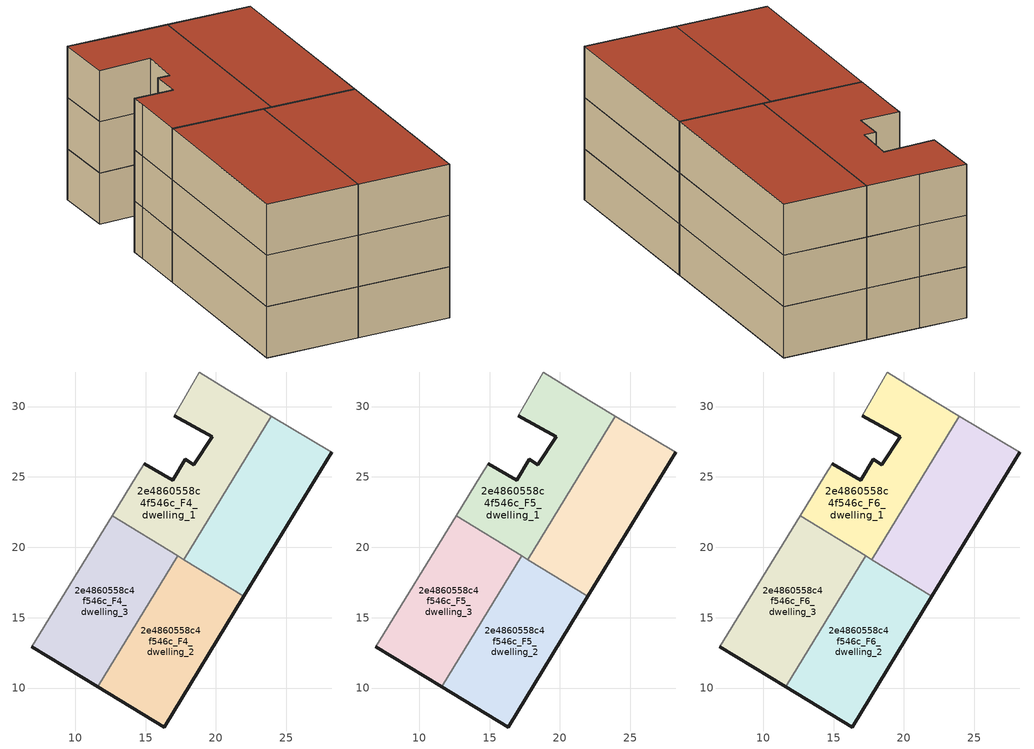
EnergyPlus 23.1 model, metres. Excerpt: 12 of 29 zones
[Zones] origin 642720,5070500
2e4860558c4f546c_F4_dwelling_0
 floor to 2e4860558c4f546c_F3_dwelling_0 (EU_floor_Construction): 21.99,16.52 28.23,26.75 23.94,29.32 17.72,19.13 z12
 wall outside (EU_wall_Construction): 28.23,26.75 21.99,16.52 z12:15
 wall to 2e4860558c4f546c_F4_dwelling_1 (EU_wall_Construction): 17.72,19.13 23.94,29.32 z12:15
 wall adiabatic (EU_wall_Construction): 23.94,29.32 28.23,26.75 z12:15
 wall to 2e4860558c4f546c_F4_dwelling_2 (EU_wall_Construction): 21.99,16.52 17.72,19.13 z12:15
2e4860558c4f546c_F4_dwelling_1
 floor to 2e4860558c4f546c_F3_dwelling_1 (EU_floor_Construction): 17.72,19.13 23.94,29.32 21.23,30.95 18.83,32.45 17.03,29.35 19.73,27.85 18.43,25.85 17.82,26.25 16.92,24.75 14.92,25.95 14.42,25.15 12.63,22.24 z12
 wall outside (EU_wall_Construction): 14.92,25.95 16.92,24.75 17.82,26.25 18.43,25.85 19.73,27.85 17.03,29.35 z12:15
 wall adiabatic (EU_wall_Construction): 17.03,29.35 18.83,32.45 21.23,30.95 23.94,29.32 / 12.63,22.24 14.42,25.15 14.92,25.95 z12:15
 wall to 2e4860558c4f546c_F4_dwelling_3 (EU_wall_Construction): 17.3,19.39 12.63,22.24 z12:15
 wall to 2e4860558c4f546c_F4_dwelling_2 (EU_wall_Construction): 17.72,19.13 17.3,19.39 z12:15
2e4860558c4f546c_F4_dwelling_2
 floor to 2e4860558c4f546c_F3_dwelling_2 (EU_floor_Construction): 16.32,7.24 21.99,16.52 17.3,19.39 11.62,10.09 z12
 wall outside (EU_wall_Construction): 21.99,16.52 16.32,7.24 11.62,10.09 z12:15
 wall to 2e4860558c4f546c_F4_dwelling_3 (EU_wall_Construction): 11.62,10.09 17.3,19.39 z12:15
2e4860558c4f546c_F4_dwelling_3
 floor to 2e4860558c4f546c_F3_dwelling_3 (EU_floor_Construction): 11.62,10.09 17.3,19.39 12.63,22.24 6.91,12.94 z12
 wall outside (EU_wall_Construction): 11.62,10.09 6.91,12.94 z12:15
 wall adiabatic (EU_wall_Construction): 6.91,12.94 12.63,22.24 z12:15
2e4860558c4f546c_F5_dwelling_0
 floor to 2e4860558c4f546c_F4_dwelling_0 (EU_floor_Construction): 21.99,16.52 28.23,26.75 23.94,29.32 17.72,19.13 z15
 wall outside (EU_wall_Construction): 28.23,26.75 21.99,16.52 z15:18
 wall to 2e4860558c4f546c_F5_dwelling_1 (EU_wall_Construction): 17.72,19.13 23.94,29.32 z15:18
 wall adiabatic (EU_wall_Construction): 23.94,29.32 28.23,26.75 z15:18
 wall to 2e4860558c4f546c_F5_dwelling_2 (EU_wall_Construction): 21.99,16.52 17.72,19.13 z15:18
2e4860558c4f546c_F5_dwelling_1
 floor to 2e4860558c4f546c_F4_dwelling_1 (EU_floor_Construction): 17.72,19.13 23.94,29.32 21.23,30.95 18.83,32.45 17.03,29.35 19.73,27.85 18.43,25.85 17.82,26.25 16.92,24.75 14.92,25.95 14.42,25.15 12.63,22.24 z15
 wall outside (EU_wall_Construction): 14.92,25.95 16.92,24.75 17.82,26.25 18.43,25.85 19.73,27.85 17.03,29.35 z15:18
 wall adiabatic (EU_wall_Construction): 17.03,29.35 18.83,32.45 21.23,30.95 23.94,29.32 / 12.63,22.24 14.42,25.15 14.92,25.95 z15:18
 wall to 2e4860558c4f546c_F5_dwelling_3 (EU_wall_Construction): 17.3,19.39 12.63,22.24 z15:18
 wall to 2e4860558c4f546c_F5_dwelling_2 (EU_wall_Construction): 17.72,19.13 17.3,19.39 z15:18
2e4860558c4f546c_F5_dwelling_2
 floor to 2e4860558c4f546c_F4_dwelling_2 (EU_floor_Construction): 16.32,7.24 21.99,16.52 17.3,19.39 11.62,10.09 z15
 wall outside (EU_wall_Construction): 21.99,16.52 16.32,7.24 11.62,10.09 z15:18
 wall to 2e4860558c4f546c_F5_dwelling_3 (EU_wall_Construction): 11.62,10.09 17.3,19.39 z15:18
2e4860558c4f546c_F5_dwelling_3
 floor to 2e4860558c4f546c_F4_dwelling_3 (EU_floor_Construction): 11.62,10.09 17.3,19.39 12.63,22.24 6.91,12.94 z15
 wall outside (EU_wall_Construction): 11.62,10.09 6.91,12.94 z15:18
 wall adiabatic (EU_wall_Construction): 6.91,12.94 12.63,22.24 z15:18
2e4860558c4f546c_F6_dwelling_0
 floor to 2e4860558c4f546c_F5_dwelling_0 (EU_floor_Construction): 21.99,16.52 28.23,26.75 23.94,29.32 17.72,19.13 z18
 wall outside (EU_wall_Construction): 28.23,26.75 21.99,16.52 z18:21
 wall to 2e4860558c4f546c_F6_dwelling_1 (EU_wall_Construction): 17.72,19.13 23.94,29.32 z18:21
 wall adiabatic (EU_wall_Construction): 23.94,29.32 28.23,26.75 z18:21
 wall to 2e4860558c4f546c_F6_dwelling_2 (EU_wall_Construction): 21.99,16.52 17.72,19.13 z18:21
 roof outside (EU_roof_Construction): 28.23,26.75 21.99,16.52 17.72,19.13 23.94,29.32 z21
2e4860558c4f546c_F6_dwelling_1
 floor to 2e4860558c4f546c_F5_dwelling_1 (EU_floor_Construction): 17.72,19.13 23.94,29.32 21.23,30.95 18.83,32.45 17.03,29.35 19.73,27.85 18.43,25.85 17.82,26.25 16.92,24.75 14.92,25.95 14.42,25.15 12.63,22.24 z18
 wall outside (EU_wall_Construction): 14.92,25.95 16.92,24.75 17.82,26.25 18.43,25.85 19.73,27.85 17.03,29.35 z18:21
 wall adiabatic (EU_wall_Construction): 17.03,29.35 18.83,32.45 21.23,30.95 23.94,29.32 / 12.63,22.24 14.42,25.15 14.92,25.95 z18:21
 wall to 2e4860558c4f546c_F6_dwelling_3 (EU_wall_Construction): 17.3,19.39 12.63,22.24 z18:21
 wall to 2e4860558c4f546c_F6_dwelling_2 (EU_wall_Construction): 17.72,19.13 17.3,19.39 z18:21
 roof outside (EU_roof_Construction): 21.23,30.95 23.94,29.32 17.72,19.13 12.63,22.24 14.42,25.15 14.92,25.95 16.92,24.75 17.82,26.25 18.43,25.85 19.73,27.85 17.03,29.35 18.83,32.45 z21
2e4860558c4f546c_F6_dwelling_2
 floor to 2e4860558c4f546c_F5_dwelling_2 (EU_floor_Construction): 16.32,7.24 21.99,16.52 17.3,19.39 11.62,10.09 z18
 wall outside (EU_wall_Construction): 21.99,16.52 16.32,7.24 11.62,10.09 z18:21
 wall to 2e4860558c4f546c_F6_dwelling_3 (EU_wall_Construction): 11.62,10.09 17.3,19.39 z18:21
 roof outside (EU_roof_Construction): 21.99,16.52 16.32,7.24 11.62,10.09 17.3,19.39 z21
2e4860558c4f546c_F6_dwelling_3
 floor to 2e4860558c4f546c_F5_dwelling_3 (EU_floor_Construction): 11.62,10.09 17.3,19.39 12.63,22.24 6.91,12.94 z18
 wall outside (EU_wall_Construction): 11.62,10.09 6.91,12.94 z18:21
 wall adiabatic (EU_wall_Construction): 6.91,12.94 12.63,22.24 z18:21
 roof outside (EU_roof_Construction): 17.3,19.39 11.62,10.09 6.91,12.94 12.63,22.24 z21
[Building]
EU S2 Campaign: North Axis=0; Terrain=City; Solar Distribution=FullExterior
[Site:Location]
Lyon-Bron: Latitude=45.75; Longitude=5; Time Zone=1; Elevation=198
[SizingPeriod:WeatherFileDays]
AnnualSizingPeriod: Begin Month=1; Begin Day of Month=1; End Month=12; End Day of Month=31; Day of Week for Start Day=Monday; Use Weather File Daylight Saving Period=No; Use Weather File Rain and Snow Indicators=No
[MATERIAL]
EU_InternalMass_Material: Roughness=MediumRough; Thickness=0.1; Conductivity=1; Density=1800; Specific Heat=900; Thermal Absorptance=0.9; Solar Absorptance=0.7; Visible Absorptance=0.7
[MATERIAL:NOMASS] Roughness=MediumRough; Thermal Absorptance=0.9; Solar Absorptance=0.7; Visible Absorptance=0.7
Name | Thermal Resistance
EU_wall_NoMass | 0.776494
EU_roof_NoMass | 0.486893
EU_floor_NoMass | 0.421597
[CONSTRUCTION]
EU_wall_Construction: EU_wall_NoMass
EU_roof_Construction: EU_roof_NoMass
EU_floor_Construction: EU_floor_NoMass
EU_InternalMass_Construction: EU_InternalMass_Material
[ZONE] Type=1; Multiplier=1; Ceiling Height=autocalculate; Floor Area=autocalculate; Part of Total Floor Area=Yes
Name | Volume
2e4860558c4f546c_F4_dwelling_0; 2e4860558c4f546c_F5_dwelling_0; 2e4860558c4f546c_F6_dwelling_0 | 179.528
2e4860558c4f546c_F4_dwelling_1; 2e4860558c4f546c_F5_dwelling_1; 2e4860558c4f546c_F6_dwelling_1 | 179.53
2e4860558c4f546c_F4_dwelling_2; 2e4860558c4f546c_F5_dwelling_2; 2e4860558c4f546c_F6_dwelling_2 | 179.518
2e4860558c4f546c_F4_dwelling_3; 2e4860558c4f546c_F5_dwelling_3; 2e4860558c4f546c_F6_dwelling_3 | 179.527
[INTERNALMASS] Construction=EU_InternalMass_Construction
Name | Zone or ZoneList | Surface Area
2e4860558c4f546c_F4_dwelling_0_EU_InternalMass | 2e4860558c4f546c_F4_dwelling_0 | 59.8425
2e4860558c4f546c_F4_dwelling_1_EU_InternalMass | 2e4860558c4f546c_F4_dwelling_1 | 59.8434
2e4860558c4f546c_F4_dwelling_2_EU_InternalMass | 2e4860558c4f546c_F4_dwelling_2 | 59.8395
2e4860558c4f546c_F4_dwelling_3_EU_InternalMass | 2e4860558c4f546c_F4_dwelling_3 | 59.8422
2e4860558c4f546c_F5_dwelling_0_EU_InternalMass | 2e4860558c4f546c_F5_dwelling_0 | 59.8425
2e4860558c4f546c_F5_dwelling_1_EU_InternalMass | 2e4860558c4f546c_F5_dwelling_1 | 59.8434
2e4860558c4f546c_F5_dwelling_2_EU_InternalMass | 2e4860558c4f546c_F5_dwelling_2 | 59.8395
2e4860558c4f546c_F5_dwelling_3_EU_InternalMass | 2e4860558c4f546c_F5_dwelling_3 | 59.8422
2e4860558c4f546c_F6_dwelling_0_EU_InternalMass | 2e4860558c4f546c_F6_dwelling_0 | 59.8425
2e4860558c4f546c_F6_dwelling_1_EU_InternalMass | 2e4860558c4f546c_F6_dwelling_1 | 59.8434
2e4860558c4f546c_F6_dwelling_2_EU_InternalMass | 2e4860558c4f546c_F6_dwelling_2 | 59.8395
2e4860558c4f546c_F6_dwelling_3_EU_InternalMass | 2e4860558c4f546c_F6_dwelling_3 | 59.8422
[OTHEREQUIPMENT] Fuel Type=Electricity; Design Level Calculation Method=Watts/Area; Power per Zone Floor Area=1; Fraction Latent=0; Fraction Radiant=0; Fraction Lost=0; Carbon Dioxide Generation Rate=0; EndUse Subcategory=EU_Step8_InternalGains
Name | Zone or ZoneList or Space or SpaceList | Schedule
EU_Step8_InternalGain_2e4860558c4f546c_F4_dwelling_0_f000 | 2e4860558c4f546c_F4_dwelling_0 | EU_Step8_GainSchedule_2e4860558c4f546c_F4_dwelling_0_f000
EU_Step8_InternalGain_2e4860558c4f546c_F4_dwelling_1_f000 | 2e4860558c4f546c_F4_dwelling_1 | EU_Step8_GainSchedule_2e4860558c4f546c_F4_dwelling_1_f000
EU_Step8_InternalGain_2e4860558c4f546c_F4_dwelling_2_f000 | 2e4860558c4f546c_F4_dwelling_2 | EU_Step8_GainSchedule_2e4860558c4f546c_F4_dwelling_2_f000
EU_Step8_InternalGain_2e4860558c4f546c_F4_dwelling_3_f000 | 2e4860558c4f546c_F4_dwelling_3 | EU_Step8_GainSchedule_2e4860558c4f546c_F4_dwelling_3_f000
EU_Step8_InternalGain_2e4860558c4f546c_F5_dwelling_0_f000 | 2e4860558c4f546c_F5_dwelling_0 | EU_Step8_GainSchedule_2e4860558c4f546c_F5_dwelling_0_f000
EU_Step8_InternalGain_2e4860558c4f546c_F5_dwelling_1_f000 | 2e4860558c4f546c_F5_dwelling_1 | EU_Step8_GainSchedule_2e4860558c4f546c_F5_dwelling_1_f000
EU_Step8_InternalGain_2e4860558c4f546c_F5_dwelling_2_f000 | 2e4860558c4f546c_F5_dwelling_2 | EU_Step8_GainSchedule_2e4860558c4f546c_F5_dwelling_2_f000
EU_Step8_InternalGain_2e4860558c4f546c_F5_dwelling_3_f000 | 2e4860558c4f546c_F5_dwelling_3 | EU_Step8_GainSchedule_2e4860558c4f546c_F5_dwelling_3_f000
EU_Step8_InternalGain_2e4860558c4f546c_F6_dwelling_0_f000 | 2e4860558c4f546c_F6_dwelling_0 | EU_Step8_GainSchedule_2e4860558c4f546c_F6_dwelling_0_f000
EU_Step8_InternalGain_2e4860558c4f546c_F6_dwelling_1_f000 | 2e4860558c4f546c_F6_dwelling_1 | EU_Step8_GainSchedule_2e4860558c4f546c_F6_dwelling_1_f000
EU_Step8_InternalGain_2e4860558c4f546c_F6_dwelling_2_f000 | 2e4860558c4f546c_F6_dwelling_2 | EU_Step8_GainSchedule_2e4860558c4f546c_F6_dwelling_2_f000
EU_Step8_InternalGain_2e4860558c4f546c_F6_dwelling_3_f000 | 2e4860558c4f546c_F6_dwelling_3 | EU_Step8_GainSchedule_2e4860558c4f546c_F6_dwelling_3_f000
[ZONEVENTILATION:DESIGNFLOWRATE] Schedule=EU_AlwaysOn; Design Flow Rate Calculation Method=AirChanges/Hour; Air Changes per Hour=0.693814; Ventilation Type=Natural; Fan Pressure Rise=0; Fan Total Efficiency=1; Constant Term Coefficient=1; Temperature Term Coefficient=0; Velocity Term Coefficient=0; Velocity Squared Term Coefficient=0; Minimum Indoor Temperature=-100; Maximum Indoor Temperature=100; Delta Temperature=-100; Minimum Outdoor Temperature=-100; Maximum Outdoor Temperature=100; Maximum Wind Speed=40
Name | Zone or ZoneList or Space or SpaceList
EU_ConstantAir_2e4860558c4f546c_F4_dwelling_0 | 2e4860558c4f546c_F4_dwelling_0
EU_ConstantAir_2e4860558c4f546c_F4_dwelling_1 | 2e4860558c4f546c_F4_dwelling_1
EU_ConstantAir_2e4860558c4f546c_F4_dwelling_2 | 2e4860558c4f546c_F4_dwelling_2
EU_ConstantAir_2e4860558c4f546c_F4_dwelling_3 | 2e4860558c4f546c_F4_dwelling_3
EU_ConstantAir_2e4860558c4f546c_F5_dwelling_0 | 2e4860558c4f546c_F5_dwelling_0
EU_ConstantAir_2e4860558c4f546c_F5_dwelling_1 | 2e4860558c4f546c_F5_dwelling_1
EU_ConstantAir_2e4860558c4f546c_F5_dwelling_2 | 2e4860558c4f546c_F5_dwelling_2
EU_ConstantAir_2e4860558c4f546c_F5_dwelling_3 | 2e4860558c4f546c_F5_dwelling_3
EU_ConstantAir_2e4860558c4f546c_F6_dwelling_0 | 2e4860558c4f546c_F6_dwelling_0
EU_ConstantAir_2e4860558c4f546c_F6_dwelling_1 | 2e4860558c4f546c_F6_dwelling_1
EU_ConstantAir_2e4860558c4f546c_F6_dwelling_2 | 2e4860558c4f546c_F6_dwelling_2
EU_ConstantAir_2e4860558c4f546c_F6_dwelling_3 | 2e4860558c4f546c_F6_dwelling_3
[HVACTEMPLATE:THERMOSTAT] Constant Heating Setpoint=20; Constant Cooling Setpoint=50
EU_HeatOnly_2e4860558c4f546c_F0_dwelling_0; EU_HeatOnly_2e4860558c4f546c_F0_dwelling_1; EU_HeatOnly_2e4860558c4f546c_F0_dwelling_2; EU_HeatOnly_2e4860558c4f546c_F0_dwelling_3; EU_HeatOnly_2e4860558c4f546c_F0_dwelling_4; EU_HeatOnly_2e4860558c4f546c_F1_dwelling_0; EU_HeatOnly_2e4860558c4f546c_F1_dwelling_1; EU_HeatOnly_2e4860558c4f546c_F1_dwelling_2; EU_HeatOnly_2e4860558c4f546c_F1_dwelling_3; EU_HeatOnly_2e4860558c4f546c_F2_dwelling_0; EU_HeatOnly_2e4860558c4f546c_F2_dwelling_1; EU_HeatOnly_2e4860558c4f546c_F2_dwelling_2; EU_HeatOnly_2e4860558c4f546c_F2_dwelling_3; EU_HeatOnly_2e4860558c4f546c_F3_dwelling_0; EU_HeatOnly_2e4860558c4f546c_F3_dwelling_1; EU_HeatOnly_2e4860558c4f546c_F3_dwelling_2; EU_HeatOnly_2e4860558c4f546c_F3_dwelling_3; EU_HeatOnly_2e4860558c4f546c_F4_dwelling_0; EU_HeatOnly_2e4860558c4f546c_F4_dwelling_1; EU_HeatOnly_2e4860558c4f546c_F4_dwelling_2; EU_HeatOnly_2e4860558c4f546c_F4_dwelling_3; EU_HeatOnly_2e4860558c4f546c_F5_dwelling_0; EU_HeatOnly_2e4860558c4f546c_F5_dwelling_1; EU_HeatOnly_2e4860558c4f546c_F5_dwelling_2; EU_HeatOnly_2e4860558c4f546c_F5_dwelling_3; EU_HeatOnly_2e4860558c4f546c_F6_dwelling_0; EU_HeatOnly_2e4860558c4f546c_F6_dwelling_1; EU_HeatOnly_2e4860558c4f546c_F6_dwelling_2; EU_HeatOnly_2e4860558c4f546c_F6_dwelling_3
[HVACTEMPLATE:ZONE:IDEALLOADSAIRSYSTEM] System Availability Schedule=EU_AlwaysOn; Maximum Heating Supply Air Temperature=50; Minimum Cooling Supply Air Temperature=13; Maximum Heating Supply Air Humidity Ratio=0.0156; Minimum Cooling Supply Air Humidity Ratio=0.0077; Heating Limit=NoLimit; Cooling Limit=NoLimit; Heating Availability Schedule=EU_AlwaysOn; Cooling Availability Schedule=EU_CoolingOff; Dehumidification Control Type=ConstantSensibleHeatRatio; Cooling Sensible Heat Ratio=0.7; Dehumidification Setpoint=60; Humidification Control Type=None; Humidification Setpoint=30; Outdoor Air Method=None; Outdoor Air Flow Rate per Person=0.00944; Outdoor Air Flow Rate per Zone Floor Area=0; Outdoor Air Flow Rate per Zone=0; Demand Controlled Ventilation Type=None; Outdoor Air Economizer Type=NoEconomizer; Heat Recovery Type=None; Sensible Heat Recovery Effectiveness=0.7; Latent Heat Recovery Effectiveness=0.65
Name | Template Thermostat
2e4860558c4f546c_F4_dwelling_0 | EU_HeatOnly_2e4860558c4f546c_F4_dwelling_0
2e4860558c4f546c_F4_dwelling_1 | EU_HeatOnly_2e4860558c4f546c_F4_dwelling_1
2e4860558c4f546c_F4_dwelling_2 | EU_HeatOnly_2e4860558c4f546c_F4_dwelling_2
2e4860558c4f546c_F4_dwelling_3 | EU_HeatOnly_2e4860558c4f546c_F4_dwelling_3
2e4860558c4f546c_F5_dwelling_0 | EU_HeatOnly_2e4860558c4f546c_F5_dwelling_0
2e4860558c4f546c_F5_dwelling_1 | EU_HeatOnly_2e4860558c4f546c_F5_dwelling_1
2e4860558c4f546c_F5_dwelling_2 | EU_HeatOnly_2e4860558c4f546c_F5_dwelling_2
2e4860558c4f546c_F5_dwelling_3 | EU_HeatOnly_2e4860558c4f546c_F5_dwelling_3
2e4860558c4f546c_F6_dwelling_0 | EU_HeatOnly_2e4860558c4f546c_F6_dwelling_0
2e4860558c4f546c_F6_dwelling_1 | EU_HeatOnly_2e4860558c4f546c_F6_dwelling_1
2e4860558c4f546c_F6_dwelling_2 | EU_HeatOnly_2e4860558c4f546c_F6_dwelling_2
2e4860558c4f546c_F6_dwelling_3 | EU_HeatOnly_2e4860558c4f546c_F6_dwelling_3
[SIZING:ZONE] Zone Cooling Design Supply Air Temperature Input Method=SupplyAirTemperature; Zone Cooling Design Supply Air Temperature=13; Zone Heating Design Supply Air Temperature Input Method=SupplyAirTemperature; Zone Heating Design Supply Air Temperature=50; Zone Cooling Design Supply Air Humidity Ratio=0.008; Zone Heating Design Supply Air Humidity Ratio=0.008; Cooling Design Air Flow Method=DesignDay; Cooling Design Air Flow Rate=0; Cooling Minimum Air Flow per Zone Floor Area=0.000762; Cooling Minimum Air Flow=0; Cooling Minimum Air Flow Fraction=0.2; Heating Design Air Flow Method=DesignDay; Heating Design Air Flow Rate=0; Heating Maximum Air Flow per Zone Floor Area=0.002032; Heating Maximum Air Flow=0.141576; Heating Maximum Air Flow Fraction=0.3; Account for Dedicated Outdoor Air System=No; Dedicated Outdoor Air System Control Strategy=NeutralSupplyAir; Dedicated Outdoor Air Low Setpoint Temperature for Design=autosize; Dedicated Outdoor Air High Setpoint Temperature for Design=autosize; Zone Load Sizing Method=Sensible Load Only No Latent Load; Zone Latent Cooling Design Supply Air Humidity Ratio Input Method=HumidityRatioDifference; Zone Cooling Design Supply Air Humidity Ratio Difference=0.005; Zone Latent Heating Design Supply Air Humidity Ratio Input Method=HumidityRatioDifference; Zone Humidification Design Supply Air Humidity Ratio Difference=0.005
2e4860558c4f546c_F4_dwelling_0; 2e4860558c4f546c_F4_dwelling_1; 2e4860558c4f546c_F4_dwelling_2; 2e4860558c4f546c_F4_dwelling_3; 2e4860558c4f546c_F5_dwelling_0; 2e4860558c4f546c_F5_dwelling_1; 2e4860558c4f546c_F5_dwelling_2; 2e4860558c4f546c_F5_dwelling_3; 2e4860558c4f546c_F6_dwelling_0; 2e4860558c4f546c_F6_dwelling_1; 2e4860558c4f546c_F6_dwelling_2; 2e4860558c4f546c_F6_dwelling_3
[SCHEDULE:CONSTANT]
Name | Hourly Value
EU_AlwaysOn | 1
EU_CoolingOff | 0
[SCHEDULE:FILE] Column Number=1; Rows to Skip at Top=0; Number of Hours of Data=8760; Column Separator=Comma; Interpolate to Timestep=No; Minutes per Item=60; Adjust Schedule for Daylight Savings=Yes
Name | File
EU_Step8_GainSchedule_2e4860558c4f546c_F4_dwelling_0_f000 | ../../schedules/2e4860558c4f546c/2e4860558c4f546c_F4_dwelling_0_f000_gain.csv
EU_Step8_GainSchedule_2e4860558c4f546c_F4_dwelling_1_f000 | ../../schedules/2e4860558c4f546c/2e4860558c4f546c_F4_dwelling_1_f000_gain.csv
EU_Step8_GainSchedule_2e4860558c4f546c_F4_dwelling_2_f000 | ../../schedules/2e4860558c4f546c/2e4860558c4f546c_F4_dwelling_2_f000_gain.csv
EU_Step8_GainSchedule_2e4860558c4f546c_F4_dwelling_3_f000 | ../../schedules/2e4860558c4f546c/2e4860558c4f546c_F4_dwelling_3_f000_gain.csv
EU_Step8_GainSchedule_2e4860558c4f546c_F5_dwelling_0_f000 | ../../schedules/2e4860558c4f546c/2e4860558c4f546c_F5_dwelling_0_f000_gain.csv
EU_Step8_GainSchedule_2e4860558c4f546c_F5_dwelling_1_f000 | ../../schedules/2e4860558c4f546c/2e4860558c4f546c_F5_dwelling_1_f000_gain.csv
EU_Step8_GainSchedule_2e4860558c4f546c_F5_dwelling_2_f000 | ../../schedules/2e4860558c4f546c/2e4860558c4f546c_F5_dwelling_2_f000_gain.csv
EU_Step8_GainSchedule_2e4860558c4f546c_F5_dwelling_3_f000 | ../../schedules/2e4860558c4f546c/2e4860558c4f546c_F5_dwelling_3_f000_gain.csv
EU_Step8_GainSchedule_2e4860558c4f546c_F6_dwelling_0_f000 | ../../schedules/2e4860558c4f546c/2e4860558c4f546c_F6_dwelling_0_f000_gain.csv
EU_Step8_GainSchedule_2e4860558c4f546c_F6_dwelling_1_f000 | ../../schedules/2e4860558c4f546c/2e4860558c4f546c_F6_dwelling_1_f000_gain.csv
EU_Step8_GainSchedule_2e4860558c4f546c_F6_dwelling_2_f000 | ../../schedules/2e4860558c4f546c/2e4860558c4f546c_F6_dwelling_2_f000_gain.csv
EU_Step8_GainSchedule_2e4860558c4f546c_F6_dwelling_3_f000 | ../../schedules/2e4860558c4f546c/2e4860558c4f546c_F6_dwelling_3_f000_gain.csv
